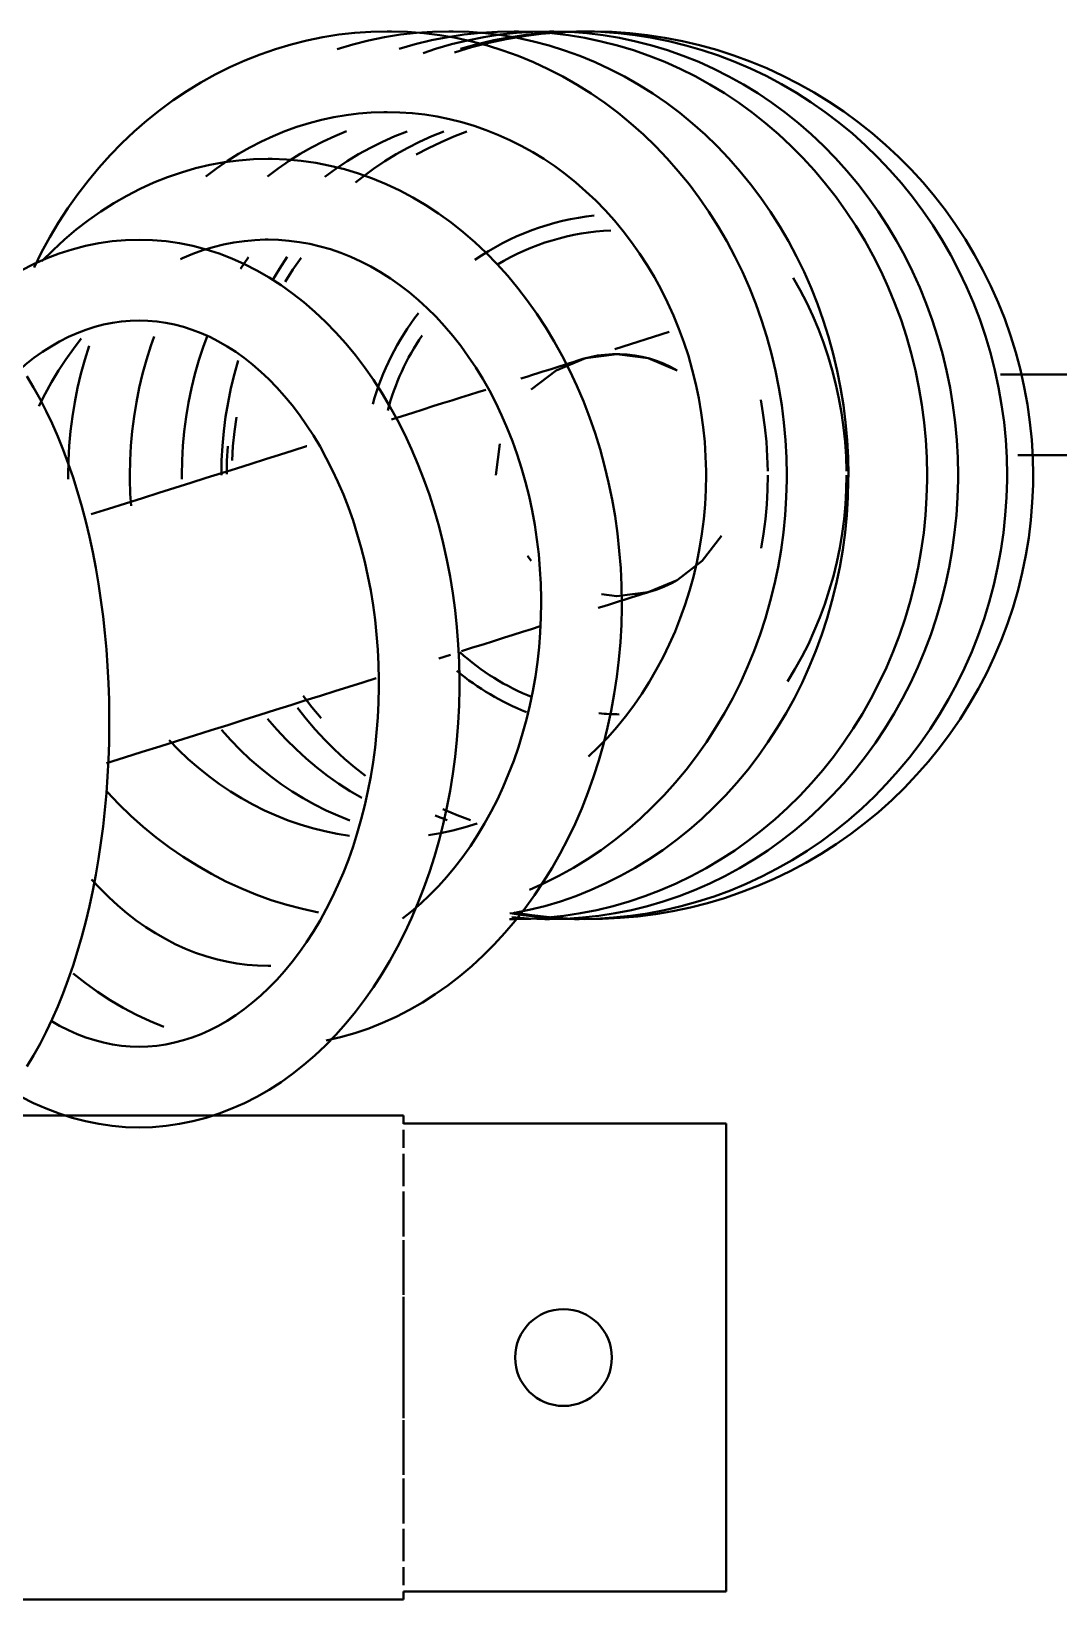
# Model space of a CAD drawing. Header units: inches. Extents: x 238 to 1312, y -3412 to 1074.
# Drawn here: x 568.216 to 570.724, y -3293.42 to -3289.594 of the extents above; entities that cross this region are included whole.
import ezdxf

# ---------------------------------------------------------------- set-up
doc = ezdxf.new("R2010")
doc.units = ezdxf.units.IN
doc.header["$MEASUREMENT"] = 0
doc.layers.add('A-GENM', color=13, linetype='Continuous', lineweight=40)

# ---------------------------------------------------------------- blocks, each defined once
blk = doc.blocks.new('Faucet - Grohe K7 - Semi Pro - Faucet - Grohe K7 - Semi Pro-830454-UNIT 7')
at = {"layer": 'A-GENM', "color": 250}
for p, q in [((-1.7011, 0.5906), (-6.2992, 0.5906)), ((-6.2992, 0.5704), (-6.2992, 0.5906)), ((-6.2992, 0.5709), (-7.0866, 0.5709)), ((-7.0866, -0.5709), (-7.0866, 0.5709)), ((-6.2992, 0.5114), (-6.2992, 0.5555)), ((-6.2992, 0.4176), (-6.2992, 0.4968)), ((-6.2992, 0.2953), (-6.2992, 0.405)), ((-6.2992, 0.1528), (-6.2992, 0.286)), ((-6.2992, 0.2854), (-6.2992, 0.1531)), ((-6.2992, -0.1479), (-6.2992, 0.1479)), ((-6.2992, 0.1478), (-6.2992, -0.1478)), ((-6.2992, -0.286), (-6.2992, -0.1528)), ((-6.2992, -0.1531), (-6.2992, -0.2854)), ((-6.2992, -0.405), (-6.2992, -0.2953)), ((-6.2992, -0.4968), (-6.2992, -0.4176)), ((-6.2992, -0.5555), (-6.2992, -0.5114)), ((-7.0866, -0.5709), (-6.2992, -0.5709)), ((-6.2992, -0.5906), (-6.2992, -0.5704)), ((-6.2992, -0.5906), (-5.2818, -0.5906)), ((-5.9752, -0.9553), (-5.9683, -0.9553)), ((-6.5579, -1.0697), (-6.5689, -1.0696)), ((-6.4057, -1.3105), (-6.3758, -1.3221)), ((-6.385, -1.7055), (-6.4133, -1.7144)), ((-6.6013, -1.9558), (-6.6107, -1.9435)), ((-6.5343, -2.2287), (-6.5243, -2.1523)), ((-5.7575, -2.1426), (-5.7575, -2.1523)), ((-5.4804, -2.1426), (-5.4803, -2.1523)), ((-7.7987, -2.2011), (-8.2437, -2.2011)), ((-8.2437, -2.398), (-7.756, -2.398)), ((-6.8144, -2.4599), (-6.947, -2.5018)), ((-5.9012, -2.6554), (-5.9202, -2.6843))]:
    blk.add_line(p, q, dxfattribs=at)
at = {"layer": 'A-GENM', "color": 250, "flags": 128}
for points in [[(-5.3793, -0.7097), (-5.3958, -0.7369), (-5.4116, -0.7653), (-5.4267, -0.7947), (-5.4411, -0.8251), (-5.4549, -0.8565), (-5.468, -0.8889), (-5.4804, -0.9223), (-5.4921, -0.9564), (-5.5032, -0.9915), (-5.5135, -1.0273), (-5.5231, -1.0638), (-5.532, -1.101), (-5.5402, -1.1389), (-5.5476, -1.1773), (-5.5543, -1.2163), (-5.5602, -1.2558), (-5.5654, -1.2956), (-5.5699, -1.3359), (-5.5736, -1.3764), (-5.5765, -1.4172), (-5.5786, -1.4582), (-5.58, -1.4993), (-5.5806, -1.5405), (-5.5806, -1.5517)], [(-5.6535, -0.5613), (-5.6865, -0.5622), (-5.7194, -0.5651), (-5.7521, -0.5698), (-5.7847, -0.5764), (-5.8169, -0.5848), (-5.8487, -0.5951), (-5.8801, -0.6071), (-5.9109, -0.6208), (-5.9412, -0.6363), (-5.9709, -0.6533), (-5.9999, -0.672), (-6.0282, -0.6922), (-6.0558, -0.7138), (-6.0826, -0.737), (-6.1086, -0.7615), (-6.1337, -0.7873), (-6.158, -0.8145), (-6.1815, -0.8429), (-6.204, -0.8725), (-6.2255, -0.9032), (-6.2461, -0.935), (-6.2658, -0.9678), (-6.2844, -1.0017), (-6.3021, -1.0364), (-6.3187, -1.0721), (-6.3342, -1.1085), (-6.3488, -1.1458), (-6.3622, -1.1838), (-6.3745, -1.2224), (-6.3857, -1.2616), (-6.3959, -1.3014), (-6.4048, -1.3417), (-6.4127, -1.3824), (-6.4194, -1.4235), (-6.425, -1.465), (-6.4294, -1.5066), (-6.4326, -1.5485), (-6.4347, -1.5905), (-6.4356, -1.6326), (-6.4356, -1.644)], [(-5.6535, -0.5613), (-5.6205, -0.5622), (-5.5875, -0.5651), (-5.5548, -0.5698), (-5.5223, -0.5764), (-5.4901, -0.5848), (-5.4582, -0.5951), (-5.4269, -0.6071), (-5.396, -0.6208), (-5.3657, -0.6363), (-5.336, -0.6533)], [(-5.6535, -0.7581), (-5.6751, -0.7587), (-5.6968, -0.7606), (-5.7185, -0.7638), (-5.7401, -0.7681), (-5.7617, -0.7738), (-5.7833, -0.7807), (-5.8048, -0.789), (-5.8262, -0.7985), (-5.8474, -0.8093), (-5.8685, -0.8215), (-5.8895, -0.8349), (-5.9102, -0.8497), (-5.9306, -0.8658), (-5.9507, -0.8831), (-5.9705, -0.9017), (-5.9898, -0.9216), (-6.0087, -0.9428), (-6.0271, -0.9651), (-6.045, -0.9886), (-6.0623, -1.0133), (-6.079, -1.039), (-6.0951, -1.0658), (-6.1104, -1.0937), (-6.1251, -1.1225), (-6.1389, -1.1523), (-6.152, -1.1829), (-6.1642, -1.2143), (-6.1756, -1.2465), (-6.1861, -1.2794), (-6.1957, -1.313), (-6.2044, -1.3471), (-6.2121, -1.3818), (-6.2189, -1.4169), (-6.2247, -1.4525), (-6.2295, -1.4884), (-6.2333, -1.5245), (-6.2361, -1.5609), (-6.2379, -1.5975), (-6.2387, -1.6341), (-6.2388, -1.644)], [(-5.6535, -0.7581), (-5.6318, -0.7587), (-5.6101, -0.7606), (-5.5885, -0.7638), (-5.5668, -0.7681), (-5.5452, -0.7738), (-5.5236, -0.7807), (-5.5022, -0.789), (-5.4808, -0.7985), (-5.4595, -0.8093), (-5.4384, -0.8215)], [(-6.1102, -0.773), (-6.1451, -0.7812), (-6.1797, -0.7912), (-6.2139, -0.8029), (-6.2475, -0.8163), (-6.2807, -0.8314), (-6.3132, -0.8481), (-6.3451, -0.8664), (-6.3763, -0.8863), (-6.4068, -0.9077), (-6.4364, -0.9306), (-6.4653, -0.9549), (-6.4932, -0.9806), (-6.5203, -1.0076), (-6.5464, -1.0359), (-6.5715, -1.0654), (-6.5956, -1.0961), (-6.6187, -1.1279), (-6.6407, -1.1608), (-6.6616, -1.1947), (-6.6814, -1.2296), (-6.7, -1.2654), (-6.7175, -1.302), (-6.7338, -1.3394), (-6.7489, -1.3776), (-6.7628, -1.4165), (-6.7755, -1.456), (-6.7869, -1.496), (-6.797, -1.5366), (-6.8058, -1.5776), (-6.8134, -1.619), (-6.8197, -1.6607), (-6.8246, -1.7027), (-6.8283, -1.7449), (-6.8306, -1.7872), (-6.8316, -1.8296), (-6.8317, -1.8411)], [(-5.4923, -0.937), (-5.5218, -0.9137), (-5.552, -0.8919), (-5.583, -0.8716), (-5.6147, -0.8529), (-5.6471, -0.8357), (-5.6801, -0.8202), (-5.7136, -0.8063)], [(-5.9683, -0.9553), (-5.9428, -0.9559), (-5.9173, -0.9579), (-5.8918, -0.9612), (-5.8665, -0.9658), (-5.8412, -0.9717), (-5.8161, -0.9789), (-5.7911, -0.9875), (-5.7663, -0.9973), (-5.7418, -1.0085), (-5.7175, -1.021), (-5.6935, -1.0348), (-5.6699, -1.0498), (-5.6466, -1.0662), (-5.6238, -1.0838), (-5.6015, -1.1026), (-5.5796, -1.1227), (-5.5583, -1.144), (-5.5376, -1.1664)], [(-6.5691, -1.0854), (-6.6119, -1.0788), (-6.6549, -1.0741), (-6.6981, -1.071), (-6.7414, -1.0697), (-6.7847, -1.0701), (-6.828, -1.0722), (-6.8711, -1.0761), (-6.9141, -1.0816), (-6.9567, -1.0889), (-6.9991, -1.0979), (-7.0411, -1.1086), (-7.0826, -1.1209), (-7.1235, -1.1349), (-7.1639, -1.1506), (-7.2037, -1.1678), (-7.2427, -1.1866), (-7.2809, -1.207), (-7.3183, -1.2288), (-7.3548, -1.2522), (-7.3903, -1.2769), (-7.4248, -1.3031), (-7.4582, -1.3307), (-7.4905, -1.3595), (-7.5216, -1.3896), (-7.5515, -1.421), (-7.5801, -1.4535), (-7.6074, -1.4871), (-7.6333, -1.5218), (-7.6578, -1.5575), (-7.6808, -1.5942), (-7.7024, -1.6317), (-7.7225, -1.6701), (-7.741, -1.7092), (-7.7579, -1.7491), (-7.7732, -1.7896), (-7.7869, -1.8307), (-7.799, -1.8723), (-7.8093, -1.9143), (-7.818, -1.9568), (-7.825, -1.9995), (-7.8302, -2.0425), (-7.8337, -2.0856), (-7.8355, -2.1289), (-7.8358, -2.1523)], [(-6.5691, -1.0854), (-6.6119, -1.0788), (-6.6549, -1.0741), (-6.6981, -1.071), (-6.7414, -1.0697), (-6.7847, -1.0701), (-6.828, -1.0722), (-6.8711, -1.0761), (-6.9141, -1.0816), (-6.9567, -1.0889), (-6.9991, -1.0979), (-7.0411, -1.1086), (-7.0826, -1.1209), (-7.1235, -1.1349), (-7.1639, -1.1506), (-7.2037, -1.1678), (-7.2427, -1.1866), (-7.2809, -1.207), (-7.3183, -1.2288), (-7.3548, -1.2522), (-7.3903, -1.2769), (-7.4248, -1.3031), (-7.4582, -1.3307), (-7.4905, -1.3595), (-7.5216, -1.3896), (-7.5515, -1.421), (-7.5801, -1.4535), (-7.6074, -1.4871), (-7.6333, -1.5218), (-7.6578, -1.5575), (-7.6808, -1.5942), (-7.7024, -1.6317), (-7.7225, -1.6701), (-7.741, -1.7092), (-7.7579, -1.7491), (-7.7732, -1.7896), (-7.7869, -1.8307), (-7.799, -1.8723), (-7.8093, -1.9143), (-7.818, -1.9568), (-7.825, -1.9995), (-7.8302, -2.0425), (-7.8337, -2.0856), (-7.8355, -2.1289), (-7.8358, -2.1523)], [(-6.5691, -1.0854), (-6.6119, -1.0788), (-6.6549, -1.0741), (-6.6981, -1.071), (-6.7414, -1.0697), (-6.7847, -1.0701), (-6.828, -1.0722), (-6.8711, -1.0761), (-6.9141, -1.0816), (-6.9567, -1.0889), (-6.9991, -1.0979), (-7.0411, -1.1086), (-7.0826, -1.1209), (-7.1235, -1.1349), (-7.1639, -1.1506), (-7.2037, -1.1678), (-7.2427, -1.1866), (-7.2809, -1.207), (-7.3183, -1.2288), (-7.3548, -1.2522), (-7.3903, -1.2769), (-7.4248, -1.3031), (-7.4582, -1.3307), (-7.4905, -1.3595), (-7.5216, -1.3896), (-7.5515, -1.421), (-7.5801, -1.4535), (-7.6074, -1.4871), (-7.6333, -1.5218), (-7.6578, -1.5575), (-7.6808, -1.5942), (-7.7024, -1.6317), (-7.7225, -1.6701), (-7.741, -1.7092), (-7.7579, -1.7491), (-7.7732, -1.7896), (-7.7869, -1.8307), (-7.799, -1.8723), (-7.8093, -1.9143), (-7.818, -1.9568), (-7.825, -1.9995), (-7.8302, -2.0425), (-7.8337, -2.0856), (-7.8355, -2.1289), (-7.8358, -2.1523)], [(-6.5691, -1.0854), (-6.6119, -1.0788), (-6.6549, -1.0741), (-6.6981, -1.071), (-6.7414, -1.0697), (-6.7847, -1.0701), (-6.828, -1.0722), (-6.8711, -1.0761), (-6.9141, -1.0816), (-6.9567, -1.0889), (-6.9991, -1.0979), (-7.0411, -1.1086), (-7.0826, -1.1209), (-7.1235, -1.1349), (-7.1639, -1.1506), (-7.2037, -1.1678), (-7.2427, -1.1866), (-7.2809, -1.207), (-7.3183, -1.2288), (-7.3548, -1.2522), (-7.3903, -1.2769), (-7.4248, -1.3031), (-7.4582, -1.3307), (-7.4905, -1.3595), (-7.5216, -1.3896), (-7.5515, -1.421), (-7.5801, -1.4535), (-7.6074, -1.4871), (-7.6333, -1.5218), (-7.6578, -1.5575), (-7.6808, -1.5942), (-7.7024, -1.6317), (-7.7225, -1.6701), (-7.741, -1.7092), (-7.7579, -1.7491), (-7.7732, -1.7896), (-7.7869, -1.8307), (-7.799, -1.8723), (-7.8093, -1.9143), (-7.818, -1.9568), (-7.825, -1.9995), (-7.8302, -2.0425), (-7.8337, -2.0856), (-7.8355, -2.1289), (-7.8358, -2.1523)], [(-6.5691, -1.0854), (-6.6119, -1.0788), (-6.6549, -1.0741), (-6.6981, -1.071), (-6.7414, -1.0697), (-6.7847, -1.0701), (-6.828, -1.0722), (-6.8711, -1.0761), (-6.9141, -1.0816), (-6.9567, -1.0889), (-6.9991, -1.0979), (-7.0411, -1.1086), (-7.0826, -1.1209), (-7.1235, -1.1349), (-7.1639, -1.1506), (-7.2037, -1.1678), (-7.2427, -1.1866), (-7.2809, -1.207), (-7.3183, -1.2288), (-7.3548, -1.2522), (-7.3903, -1.2769), (-7.4248, -1.3031), (-7.4582, -1.3307), (-7.4905, -1.3595), (-7.5216, -1.3896), (-7.5515, -1.421), (-7.5801, -1.4535), (-7.6074, -1.4871), (-7.6333, -1.5218), (-7.6578, -1.5575), (-7.6808, -1.5942), (-7.7024, -1.6317), (-7.7225, -1.6701), (-7.741, -1.7092), (-7.7579, -1.7491), (-7.7732, -1.7896), (-7.7869, -1.8307), (-7.799, -1.8723), (-7.8093, -1.9143), (-7.818, -1.9568), (-7.825, -1.9995), (-7.8302, -2.0425), (-7.8337, -2.0856), (-7.8355, -2.1289), (-7.8358, -2.1523)], [(-6.5691, -1.0854), (-6.6119, -1.0788), (-6.6549, -1.0741), (-6.6981, -1.071), (-6.7414, -1.0697), (-6.7847, -1.0701), (-6.828, -1.0722), (-6.8711, -1.0761), (-6.9141, -1.0816), (-6.9567, -1.0889), (-6.9991, -1.0979), (-7.0411, -1.1086), (-7.0826, -1.1209), (-7.1235, -1.1349), (-7.1639, -1.1506), (-7.2037, -1.1678), (-7.2427, -1.1866), (-7.2809, -1.207), (-7.3183, -1.2288), (-7.3548, -1.2522), (-7.3903, -1.2769), (-7.4248, -1.3031), (-7.4582, -1.3307), (-7.4905, -1.3595), (-7.5216, -1.3896), (-7.5515, -1.421), (-7.5801, -1.4535), (-7.6074, -1.4871), (-7.6333, -1.5218), (-7.6578, -1.5575), (-7.6808, -1.5942), (-7.7024, -1.6317), (-7.7225, -1.6701), (-7.741, -1.7092), (-7.7579, -1.7491), (-7.7732, -1.7896), (-7.7869, -1.8307), (-7.799, -1.8723), (-7.8093, -1.9143), (-7.818, -1.9568), (-7.825, -1.9995), (-7.8302, -2.0425), (-7.8337, -2.0856), (-7.8355, -2.1289), (-7.8358, -2.1523)], [(-6.7276, -1.0696), (-6.7695, -1.0705), (-6.8114, -1.0731), (-6.8531, -1.0774), (-6.8946, -1.0835), (-6.9358, -1.0913), (-6.9767, -1.1009), (-7.0172, -1.1121), (-7.0573, -1.1249), (-7.0967, -1.1395), (-7.1356, -1.1556), (-7.1738, -1.1734), (-7.2113, -1.1927), (-7.248, -1.2136), (-7.2839, -1.2359), (-7.3189, -1.2598), (-7.3529, -1.285), (-7.3858, -1.3116), (-7.4178, -1.3396), (-7.4486, -1.3689), (-7.4782, -1.3994), (-7.5067, -1.4311), (-7.5338, -1.4639), (-7.5597, -1.4979), (-7.5843, -1.5328), (-7.6075, -1.5688), (-7.6292, -1.6057), (-7.6496, -1.6434), (-7.6684, -1.6819), (-7.6858, -1.7212), (-7.7016, -1.7612), (-7.7159, -1.8017), (-7.7286, -1.8429), (-7.7397, -1.8845), (-7.7492, -1.9265), (-7.757, -1.9689), (-7.7633, -2.0116), (-7.7678, -2.0545), (-7.7708, -2.0975), (-7.7721, -2.1406), (-7.7721, -2.1523)], [(-6.655, -1.0696), (-6.6953, -1.0705), (-6.7355, -1.0731), (-6.7755, -1.0775), (-6.8154, -1.0837), (-6.855, -1.0916), (-6.8942, -1.1012), (-6.933, -1.1125), (-6.9714, -1.1255), (-7.0093, -1.1401), (-7.0465, -1.1564), (-7.0831, -1.1743), (-7.119, -1.1937), (-7.1541, -1.2147), (-7.1883, -1.2372), (-7.2217, -1.2612), (-7.2542, -1.2865), (-7.2856, -1.3133), (-7.3161, -1.3413), (-7.3454, -1.3707), (-7.3736, -1.4012), (-7.4007, -1.433), (-7.4266, -1.4658), (-7.4512, -1.4998), (-7.4745, -1.5348), (-7.4965, -1.5707), (-7.5172, -1.6075), (-7.5365, -1.6452), (-7.5544, -1.6837), (-7.5708, -1.7228), (-7.5858, -1.7627), (-7.5993, -1.8031), (-7.6114, -1.8441), (-7.6219, -1.8856), (-7.6309, -1.9275), (-7.6383, -1.9697), (-7.6442, -2.0122), (-7.6485, -2.0549), (-7.6513, -2.0977), (-7.6525, -2.1407), (-7.6526, -2.1523)], [(-6.5689, -1.0696), (-6.6095, -1.0705), (-6.6501, -1.0731), (-6.6905, -1.0775), (-6.7307, -1.0836), (-6.7707, -1.0915), (-6.8103, -1.1011), (-6.8495, -1.1124), (-6.8883, -1.1253), (-6.9265, -1.14), (-6.9641, -1.1562), (-7.001, -1.1741), (-7.0373, -1.1935), (-7.0727, -1.2145), (-7.1074, -1.2369), (-7.1411, -1.2608), (-7.1739, -1.2862), (-7.2057, -1.3129), (-7.2365, -1.3409), (-7.2662, -1.3702), (-7.2947, -1.4008), (-7.3221, -1.4325), (-7.3483, -1.4654), (-7.3732, -1.4993), (-7.3968, -1.5343), (-7.419, -1.5703), (-7.44, -1.6071), (-7.4595, -1.6448), (-7.4776, -1.6833), (-7.4942, -1.7225), (-7.5094, -1.7623), (-7.5231, -1.8028), (-7.5353, -1.8438), (-7.5459, -1.8853), (-7.5551, -1.9272), (-7.5626, -1.9695), (-7.5686, -2.012), (-7.573, -2.0548), (-7.5758, -2.0977), (-7.577, -2.1407), (-7.5771, -2.1523)], [(-6.5586, -1.084), (-6.5908, -1.0789), (-6.6325, -1.0741), (-6.6743, -1.071), (-6.7162, -1.0697), (-6.7276, -1.0696)], [(-6.5637, -1.0741), (-6.6039, -1.071), (-6.6441, -1.0697), (-6.655, -1.0696)], [(-6.6348, -1.8411), (-6.6342, -1.8048), (-6.6325, -1.7686), (-6.6297, -1.7325), (-6.6258, -1.6965), (-6.6208, -1.6609), (-6.6146, -1.6255), (-6.6074, -1.5906), (-6.5991, -1.556), (-6.5897, -1.522), (-6.5793, -1.4885), (-6.5679, -1.4557), (-6.5555, -1.4235), (-6.5422, -1.3921), (-6.5279, -1.3614), (-6.5127, -1.3316), (-6.4967, -1.3026), (-6.4798, -1.2746), (-6.4621, -1.2475), (-6.4436, -1.2215), (-6.4244, -1.1965), (-6.4045, -1.1727), (-6.384, -1.1499), (-6.3628, -1.1283), (-6.3411, -1.1079), (-6.3189, -1.0888), (-6.2962, -1.0708)], [(-6.5666, -1.0837), (-6.6054, -1.0917), (-6.6439, -1.1013), (-6.682, -1.1127), (-6.7195, -1.1257), (-6.7566, -1.1405), (-6.7931, -1.1568), (-6.8289, -1.1748), (-6.864, -1.1943), (-6.8983, -1.2153), (-6.9318, -1.2379), (-6.9645, -1.2619), (-6.9962, -1.2873), (-7.027, -1.3141), (-7.0567, -1.3422), (-7.0853, -1.3715), (-7.1129, -1.4021), (-7.1393, -1.4339), (-7.1645, -1.4668), (-7.1885, -1.5007), (-7.2113, -1.5357), (-7.2328, -1.5716), (-7.2529, -1.6084), (-7.2717, -1.6461), (-7.2891, -1.6845), (-7.3051, -1.7236), (-7.3197, -1.7634), (-7.3329, -1.8038), (-7.3446, -1.8447), (-7.3549, -1.8861), (-7.3636, -1.9279), (-7.3709, -1.97), (-7.3766, -2.0125), (-7.3808, -2.0551), (-7.3835, -2.0979), (-7.3847, -2.1407), (-7.3848, -2.1523)], [(-5.5754, -1.3797), (-5.6037, -1.35), (-5.6332, -1.3215), (-5.6637, -1.2944), (-5.6951, -1.2686), (-5.7275, -1.2442), (-5.7608, -1.2213), (-5.7949, -1.1998), (-5.8298, -1.1799), (-5.8654, -1.1615), (-5.9017, -1.1447), (-5.9387, -1.1295), (-5.9761, -1.116), (-6.014, -1.1042), (-6.0524, -1.0941), (-6.0911, -1.0857)], [(-6.6061, -1.1405), (-6.6426, -1.1568), (-6.6784, -1.1748), (-6.7135, -1.1943), (-6.7478, -1.2153), (-6.7814, -1.2379), (-6.814, -1.2619), (-6.8457, -1.2873), (-6.8765, -1.3141), (-6.9062, -1.3422), (-6.9349, -1.3715), (-6.9624, -1.4021), (-6.9888, -1.4339), (-7.0141, -1.4668), (-7.0381, -1.5007), (-7.0608, -1.5357), (-7.0823, -1.5716), (-7.1024, -1.6084), (-7.1212, -1.6461), (-7.1386, -1.6845), (-7.1547, -1.7236), (-7.1693, -1.7634), (-7.1824, -1.8038), (-7.1941, -1.8447), (-7.2044, -1.8861), (-7.2131, -1.9279), (-7.2204, -1.97), (-7.2261, -2.0125), (-7.2304, -2.0551), (-7.2331, -2.0979), (-7.2342, -2.1407), (-7.2343, -2.1523)], [(-6.479, -1.3027), (-6.4493, -1.2934), (-6.4194, -1.2855), (-6.3892, -1.279), (-6.3599, -1.274)], [(-6.1671, -1.2726), (-6.1367, -1.2774), (-6.1065, -1.2836), (-6.0765, -1.2911), (-6.0468, -1.3), (-6.0173, -1.3102), (-5.9883, -1.3218), (-5.9596, -1.3346), (-5.9313, -1.3488), (-5.9036, -1.3642), (-5.8763, -1.3809), (-5.8497, -1.3989), (-5.8237, -1.418), (-5.7983, -1.4383), (-5.7736, -1.4598), (-5.7497, -1.4825), (-5.7265, -1.5062)], [(-6.462, -1.311), (-6.4302, -1.3228), (-6.3988, -1.3358), (-6.3949, -1.3376)], [(-6.1678, -1.3102), (-6.1387, -1.3218), (-6.1101, -1.3346), (-6.0818, -1.3488), (-6.0541, -1.3642), (-6.0268, -1.3809), (-6.0002, -1.3989), (-5.9741, -1.418), (-5.9488, -1.4383), (-5.9241, -1.4598), (-5.9002, -1.4825), (-5.877, -1.5062), (-5.8547, -1.531)], [(-6.197, -1.365), (-6.1686, -1.3818), (-6.1408, -1.3998), (-6.1137, -1.4191), (-6.0873, -1.4395), (-6.0616, -1.461), (-6.0367, -1.4837), (-6.0126, -1.5075), (-5.9895, -1.5323), (-5.9672, -1.5581)], [(-5.5739, -1.4495), (-5.6175, -1.4633), (-5.6613, -1.4771), (-5.7044, -1.4907), (-5.7469, -1.5041), (-5.7886, -1.5173), (-5.8296, -1.5302), (-5.8699, -1.5429), (-5.9095, -1.5554), (-5.9483, -1.5677), (-5.9864, -1.5797), (-6.0238, -1.5915), (-6.0604, -1.6031), (-6.0962, -1.6144), (-6.1313, -1.6255), (-6.1657, -1.6363), (-6.1993, -1.6469), (-6.2322, -1.6573)], [(-6.2063, -1.4187), (-6.1802, -1.4391), (-6.1549, -1.4607), (-6.1303, -1.4833), (-6.1065, -1.5071), (-6.0836, -1.5319), (-6.0616, -1.5577), (-6.0405, -1.5845)], [(-7.0374, -2.1523), (-7.0368, -2.1164), (-7.0349, -2.0806), (-7.0317, -2.045), (-7.0272, -2.0095), (-7.0215, -1.9742), (-7.0146, -1.9393), (-7.0064, -1.9047), (-6.9969, -1.8705), (-6.9863, -1.8368), (-6.9745, -1.8037), (-6.9616, -1.7711), (-6.9475, -1.7392), (-6.9323, -1.708), (-6.916, -1.6775), (-6.8986, -1.6478), (-6.8803, -1.6189), (-6.8609, -1.5909), (-6.8406, -1.5639), (-6.8194, -1.5378), (-6.7974, -1.5128), (-6.7744, -1.4888), (-6.7507, -1.4658)], [(-6.0976, -1.5596), (-6.0754, -1.5864), (-6.0543, -1.6141)], [(-5.3793, -2.3936), (-5.3958, -2.3664), (-5.4116, -2.3381), (-5.4267, -2.3087), (-5.4411, -2.2782), (-5.4549, -2.2468), (-5.468, -2.2144), (-5.4804, -2.1811), (-5.4921, -2.1469), (-5.5032, -2.1119), (-5.5135, -2.0761), (-5.5231, -2.0395), (-5.532, -2.0023), (-5.5402, -1.9644), (-5.5476, -1.926), (-5.5543, -1.887), (-5.5602, -1.8476), (-5.5654, -1.8077), (-5.5699, -1.7674), (-5.5736, -1.7269), (-5.5765, -1.6861), (-5.5786, -1.6451), (-5.58, -1.604), (-5.5806, -1.5628), (-5.5806, -1.5517)], [(-5.6535, -2.7266), (-5.6865, -2.7257), (-5.7194, -2.7228), (-5.7521, -2.7181), (-5.7847, -2.7115), (-5.8169, -2.7031), (-5.8487, -2.6928), (-5.8801, -2.6808), (-5.9109, -2.6671), (-5.9412, -2.6516), (-5.9709, -2.6346), (-5.9999, -2.6159), (-6.0282, -2.5957), (-6.0558, -2.5741), (-6.0826, -2.5509), (-6.1086, -2.5264), (-6.1337, -2.5006), (-6.158, -2.4734), (-6.1815, -2.445), (-6.204, -2.4155), (-6.2255, -2.3847), (-6.2461, -2.3529), (-6.2658, -2.3201), (-6.2844, -2.2863), (-6.3021, -2.2515), (-6.3187, -2.2158), (-6.3342, -2.1794), (-6.3488, -2.1421), (-6.3622, -2.1041), (-6.3745, -2.0655), (-6.3857, -2.0263), (-6.3959, -1.9865), (-6.4048, -1.9462), (-6.4127, -1.9055), (-6.4194, -1.8644), (-6.425, -1.823), (-6.4294, -1.7813), (-6.4326, -1.7394), (-6.4347, -1.6974), (-6.4356, -1.6553), (-6.4356, -1.644)], [(-5.6535, -2.5298), (-5.6751, -2.5292), (-5.6968, -2.5273), (-5.7185, -2.5242), (-5.7401, -2.5198), (-5.7617, -2.5141), (-5.7833, -2.5072), (-5.8048, -2.4989), (-5.8262, -2.4894), (-5.8474, -2.4786), (-5.8685, -2.4664), (-5.8895, -2.453), (-5.9102, -2.4382), (-5.9306, -2.4222), (-5.9507, -2.4048), (-5.9705, -2.3862), (-5.9898, -2.3663), (-6.0087, -2.3451), (-6.0271, -2.3228), (-6.045, -2.2993), (-6.0623, -2.2746), (-6.079, -2.2489), (-6.0951, -2.2221), (-6.1104, -2.1942), (-6.1251, -2.1654), (-6.1389, -2.1357), (-6.152, -2.105), (-6.1642, -2.0736), (-6.1756, -2.0414), (-6.1861, -2.0085), (-6.1957, -1.9749), (-6.2044, -1.9408), (-6.2121, -1.9061), (-6.2189, -1.871), (-6.2247, -1.8354), (-6.2295, -1.7995), (-6.2333, -1.7634), (-6.2361, -1.727), (-6.2379, -1.6905), (-6.2387, -1.6538), (-6.2388, -1.644)], [(-7.3802, -2.1523), (-7.3795, -2.1166), (-7.3776, -2.0809), (-7.3743, -2.0454), (-7.3697, -2.01), (-7.3638, -1.9749), (-7.3566, -1.94), (-7.3481, -1.9056), (-7.3383, -1.8715), (-7.3274, -1.8379), (-7.3151, -1.8048), (-7.3017, -1.7723), (-7.2871, -1.7405), (-7.2714, -1.7093), (-7.2545, -1.6788), (-7.2365, -1.6491)], [(-6.4408, -1.7231), (-6.4675, -1.7316), (-6.4935, -1.7397), (-6.5186, -1.7477), (-6.543, -1.7554), (-6.5667, -1.7628), (-6.5895, -1.77), (-6.6115, -1.777), (-6.6328, -1.7837)], [(-6.7743, -1.8284), (-6.7884, -1.8328), (-6.8018, -1.837), (-6.8143, -1.841), (-6.8261, -1.8447), (-6.8371, -1.8482), (-6.8473, -1.8514), (-6.8567, -1.8544), (-6.8654, -1.8571), (-6.8732, -1.8596), (-6.8803, -1.8618), (-6.8866, -1.8638), (-6.8921, -1.8656), (-6.8968, -1.867), (-6.9007, -1.8683), (-6.9039, -1.8693), (-6.9062, -1.87), (-6.9077, -1.8705), (-6.9085, -1.8707), (-6.9085, -1.8707)], [(-6.7823, -1.8619), (-6.8195, -1.857), (-6.896, -1.8671), (-6.9672, -1.8966), (-7.0283, -1.9435), (-7.0752, -2.0047)], [(-6.8317, -1.8411), (-6.831, -1.8835), (-6.829, -1.9259), (-6.8257, -1.9681), (-6.8211, -2.0102), (-6.8152, -2.052), (-6.808, -2.0934), (-6.7995, -2.1346), (-6.7897, -2.1753), (-6.7787, -2.2155), (-6.7664, -2.2551), (-6.7528, -2.2941), (-6.738, -2.3325), (-6.722, -2.3702), (-6.7049, -2.407), (-6.6865, -2.4431), (-6.667, -2.4782), (-6.6464, -2.5124), (-6.6247, -2.5455), (-6.6019, -2.5776), (-6.5781, -2.6086), (-6.5532, -2.6385), (-6.5274, -2.6671), (-6.5006, -2.6945), (-6.4729, -2.7205), (-6.4443, -2.7452), (-6.4149, -2.7685), (-6.3846, -2.7903), (-6.3536, -2.8106), (-6.3219, -2.8293), (-6.2895, -2.8465), (-6.2565, -2.862), (-6.223, -2.8759), (-6.189, -2.888), (-6.1545, -2.8985), (-6.1197, -2.9071), (-6.0845, -2.914), (-6.0491, -2.9191), (-6.0136, -2.9223), (-5.9779, -2.9237), (-5.9683, -2.9238)], [(-5.9683, -2.7269), (-5.9938, -2.7263), (-6.0193, -2.7243), (-6.0448, -2.721), (-6.0702, -2.7164), (-6.0954, -2.7105), (-6.1206, -2.7033), (-6.1456, -2.6947), (-6.1703, -2.6848), (-6.1949, -2.6737), (-6.2192, -2.6612), (-6.2431, -2.6474), (-6.2668, -2.6324), (-6.29, -2.616), (-6.3128, -2.5984), (-6.3352, -2.5796), (-6.357, -2.5595), (-6.3783, -2.5382), (-6.399, -2.5158), (-6.4191, -2.4922), (-6.4385, -2.4675), (-6.4571, -2.4418), (-6.4751, -2.415), (-6.4922, -2.3873), (-6.5085, -2.3585), (-6.5239, -2.3289), (-6.5384, -2.2985), (-6.552, -2.2673), (-6.5647, -2.2353), (-6.5764, -2.2026), (-6.587, -2.1693), (-6.5967, -2.1354), (-6.6052, -2.101), (-6.6128, -2.0661), (-6.6192, -2.0309), (-6.6245, -1.9953), (-6.6288, -1.9595), (-6.6319, -1.9234), (-6.6339, -1.8872), (-6.6348, -1.8509), (-6.6348, -1.8411)], [(-7.1879, -2.1523), (-7.1873, -2.1164), (-7.1854, -2.0806), (-7.1822, -2.045), (-7.1777, -2.0095), (-7.172, -1.9742)], [(-5.5368, -2.0571), (-5.579, -2.0704), (-5.6206, -2.0835), (-5.6615, -2.0964), (-5.7016, -2.1091), (-5.741, -2.1215), (-5.7796, -2.1337), (-5.8175, -2.1457), (-5.8547, -2.1574), (-5.8911, -2.1689), (-5.9268, -2.1802), (-5.9617, -2.1912), (-5.9959, -2.202), (-6.0293, -2.2125), (-6.062, -2.2228), (-6.0631, -2.2232)], [(-5.6337, -2.0772), (-5.6319, -2.1068), (-5.6309, -2.1426), (-5.6308, -2.1523)], [(-7.8358, -2.1523), (-7.8349, -2.1956), (-7.8323, -2.2388), (-7.828, -2.2819), (-7.822, -2.3248), (-7.8142, -2.3674), (-7.8048, -2.4096), (-7.7936, -2.4515), (-7.7808, -2.4929), (-7.7664, -2.5337), (-7.7503, -2.5739), (-7.7327, -2.6134), (-7.7134, -2.6522), (-7.6927, -2.6902), (-7.6704, -2.7274), (-7.6467, -2.7636), (-7.6215, -2.7988), (-7.595, -2.8331), (-7.5671, -2.8662), (-7.5379, -2.8982), (-7.5074, -2.9289), (-7.4758, -2.9585), (-7.4429, -2.9867), (-7.409, -3.0137), (-7.374, -3.0392), (-7.3381, -3.0633), (-7.3012, -3.086), (-7.2634, -3.1072), (-7.2248, -3.1268), (-7.1855, -3.1449), (-7.1454, -3.1614), (-7.1048, -3.1763), (-7.0635, -3.1895), (-7.0218, -3.2011), (-6.9796, -3.211), (-6.9371, -3.2192), (-6.8943, -3.2257), (-6.8513, -3.2305), (-6.8081, -3.2336), (-6.7648, -3.2349), (-6.7215, -3.2345), (-6.6782, -3.2324), (-6.6351, -3.2285), (-6.5922, -3.2229), (-6.5495, -3.2156), (-6.5071, -3.2066), (-6.4652, -3.196), (-6.4237, -3.1836)], [(-7.8358, -2.1523), (-7.8349, -2.1956), (-7.8323, -2.2388), (-7.828, -2.2819), (-7.822, -2.3248), (-7.8142, -2.3674), (-7.8048, -2.4096), (-7.7936, -2.4515), (-7.7808, -2.4929), (-7.7664, -2.5337), (-7.7503, -2.5739), (-7.7327, -2.6134), (-7.7134, -2.6522), (-7.6927, -2.6902), (-7.6704, -2.7274), (-7.6467, -2.7636), (-7.6215, -2.7988), (-7.595, -2.8331), (-7.5671, -2.8662), (-7.5379, -2.8982), (-7.5074, -2.9289), (-7.4758, -2.9585), (-7.4429, -2.9867), (-7.409, -3.0137), (-7.374, -3.0392), (-7.3381, -3.0633), (-7.3012, -3.086), (-7.2634, -3.1072), (-7.2248, -3.1268), (-7.1855, -3.1449), (-7.1454, -3.1614), (-7.1048, -3.1763), (-7.0635, -3.1895), (-7.0218, -3.2011), (-6.9796, -3.211), (-6.9371, -3.2192), (-6.8943, -3.2257), (-6.8513, -3.2305), (-6.8081, -3.2336), (-6.7648, -3.2349), (-6.7215, -3.2345), (-6.6782, -3.2324), (-6.6351, -3.2285), (-6.5922, -3.2229), (-6.5495, -3.2156), (-6.5071, -3.2066), (-6.4652, -3.196), (-6.4237, -3.1836)], [(-7.8358, -2.1523), (-7.8349, -2.1956), (-7.8323, -2.2388), (-7.828, -2.2819), (-7.822, -2.3248), (-7.8142, -2.3674), (-7.8048, -2.4096), (-7.7936, -2.4515), (-7.7808, -2.4929), (-7.7664, -2.5337), (-7.7503, -2.5739), (-7.7327, -2.6134), (-7.7134, -2.6522), (-7.6927, -2.6902), (-7.6704, -2.7274), (-7.6467, -2.7636), (-7.6215, -2.7988), (-7.595, -2.8331), (-7.5671, -2.8662), (-7.5379, -2.8982), (-7.5074, -2.9289), (-7.4758, -2.9585), (-7.4429, -2.9867), (-7.409, -3.0137), (-7.374, -3.0392), (-7.3381, -3.0633), (-7.3012, -3.086), (-7.2634, -3.1072), (-7.2248, -3.1268), (-7.1855, -3.1449), (-7.1454, -3.1614), (-7.1048, -3.1763), (-7.0635, -3.1895), (-7.0218, -3.2011), (-6.9796, -3.211), (-6.9371, -3.2192), (-6.8943, -3.2257), (-6.8513, -3.2305), (-6.8081, -3.2336), (-6.7648, -3.2349), (-6.7215, -3.2345), (-6.6782, -3.2324), (-6.6351, -3.2285), (-6.5922, -3.2229), (-6.5495, -3.2156), (-6.5071, -3.2066), (-6.4652, -3.196), (-6.4237, -3.1836)], [(-7.8358, -2.1523), (-7.8349, -2.1956), (-7.8323, -2.2388), (-7.828, -2.2819), (-7.822, -2.3248), (-7.8142, -2.3674), (-7.8048, -2.4096), (-7.7936, -2.4515), (-7.7808, -2.4929), (-7.7664, -2.5337), (-7.7503, -2.5739), (-7.7327, -2.6134), (-7.7134, -2.6522), (-7.6927, -2.6902), (-7.6704, -2.7274), (-7.6467, -2.7636), (-7.6215, -2.7988), (-7.595, -2.8331), (-7.5671, -2.8662), (-7.5379, -2.8982), (-7.5074, -2.9289), (-7.4758, -2.9585), (-7.4429, -2.9867), (-7.409, -3.0137), (-7.374, -3.0392), (-7.3381, -3.0633), (-7.3012, -3.086), (-7.2634, -3.1072), (-7.2248, -3.1268), (-7.1855, -3.1449), (-7.1454, -3.1614), (-7.1048, -3.1763), (-7.0635, -3.1895), (-7.0218, -3.2011), (-6.9796, -3.211), (-6.9371, -3.2192), (-6.8943, -3.2257), (-6.8513, -3.2305), (-6.8081, -3.2336), (-6.7648, -3.2349), (-6.7215, -3.2345), (-6.6782, -3.2324), (-6.6351, -3.2285), (-6.5922, -3.2229), (-6.5495, -3.2156), (-6.5071, -3.2066), (-6.4652, -3.196), (-6.4237, -3.1836)], [(-7.8358, -2.1523), (-7.8349, -2.1956), (-7.8323, -2.2388), (-7.828, -2.2819), (-7.822, -2.3248), (-7.8142, -2.3674), (-7.8048, -2.4096), (-7.7936, -2.4515), (-7.7808, -2.4929), (-7.7664, -2.5337), (-7.7503, -2.5739), (-7.7327, -2.6134), (-7.7134, -2.6522), (-7.6927, -2.6902), (-7.6704, -2.7274), (-7.6467, -2.7636), (-7.6215, -2.7988), (-7.595, -2.8331), (-7.5671, -2.8662), (-7.5379, -2.8982), (-7.5074, -2.9289), (-7.4758, -2.9585), (-7.4429, -2.9867), (-7.409, -3.0137), (-7.374, -3.0392), (-7.3381, -3.0633), (-7.3012, -3.086), (-7.2634, -3.1072), (-7.2248, -3.1268), (-7.1855, -3.1449), (-7.1454, -3.1614), (-7.1048, -3.1763), (-7.0635, -3.1895), (-7.0218, -3.2011), (-6.9796, -3.211), (-6.9371, -3.2192), (-6.8943, -3.2257), (-6.8513, -3.2305), (-6.8081, -3.2336), (-6.7648, -3.2349), (-6.7215, -3.2345), (-6.6782, -3.2324), (-6.6351, -3.2285), (-6.5922, -3.2229), (-6.5495, -3.2156), (-6.5071, -3.2066), (-6.4652, -3.196), (-6.4237, -3.1836)], [(-7.8358, -2.1523), (-7.8349, -2.1956), (-7.8323, -2.2388), (-7.828, -2.2819), (-7.822, -2.3248), (-7.8142, -2.3674), (-7.8048, -2.4096), (-7.7936, -2.4515), (-7.7808, -2.4929), (-7.7664, -2.5337), (-7.7503, -2.5739), (-7.7327, -2.6134), (-7.7134, -2.6522), (-7.6927, -2.6902), (-7.6704, -2.7274), (-7.6467, -2.7636), (-7.6215, -2.7988), (-7.595, -2.8331), (-7.5671, -2.8662), (-7.5379, -2.8982), (-7.5074, -2.9289), (-7.4758, -2.9585), (-7.4429, -2.9867), (-7.409, -3.0137), (-7.374, -3.0392), (-7.3381, -3.0633), (-7.3012, -3.086), (-7.2634, -3.1072), (-7.2248, -3.1268), (-7.1855, -3.1449), (-7.1454, -3.1614), (-7.1048, -3.1763), (-7.0635, -3.1895), (-7.0218, -3.2011), (-6.9796, -3.211), (-6.9371, -3.2192), (-6.8943, -3.2257), (-6.8513, -3.2305), (-6.8081, -3.2336), (-6.7648, -3.2349), (-6.7215, -3.2345), (-6.6782, -3.2324), (-6.6351, -3.2285), (-6.5922, -3.2229), (-6.5495, -3.2156), (-6.5071, -3.2066), (-6.4652, -3.196), (-6.4237, -3.1836)], [(-7.7721, -2.1523), (-7.7713, -2.1954), (-7.7688, -2.2385), (-7.7647, -2.2814), (-7.7589, -2.3242), (-7.7514, -2.3666), (-7.7424, -2.4088), (-7.7317, -2.4505), (-7.7194, -2.4918), (-7.7056, -2.5325), (-7.6902, -2.5726), (-7.6732, -2.6121), (-7.6548, -2.6508), (-7.6349, -2.6888), (-7.6135, -2.7259), (-7.5907, -2.7621), (-7.5665, -2.7974), (-7.541, -2.8316), (-7.5141, -2.8647), (-7.486, -2.8967), (-7.4567, -2.9276), (-7.4262, -2.9572), (-7.3946, -2.9855), (-7.3619, -3.0125), (-7.3281, -3.0381), (-7.2934, -3.0623), (-7.2578, -3.0851), (-7.2213, -3.1064), (-7.184, -3.1261), (-7.146, -3.1443), (-7.1073, -3.1609), (-7.068, -3.1759), (-7.0281, -3.1892), (-6.9877, -3.2008), (-6.9469, -3.2108), (-6.9058, -3.2191), (-6.8643, -3.2256), (-6.8226, -3.2305), (-6.7808, -3.2335), (-6.7389, -3.2349), (-6.7276, -3.235)], [(-7.6526, -2.1523), (-7.6518, -2.1952), (-7.6495, -2.2381), (-7.6455, -2.2809), (-7.6401, -2.3234), (-7.633, -2.3657), (-7.6244, -2.4077), (-7.6143, -2.4493), (-7.6027, -2.4904), (-7.5896, -2.531), (-7.575, -2.571), (-7.5589, -2.6104), (-7.5414, -2.6491), (-7.5225, -2.687), (-7.5022, -2.724), (-7.4806, -2.7602), (-7.4576, -2.7954), (-7.4333, -2.8297), (-7.4078, -2.8628), (-7.3811, -2.8949), (-7.3532, -2.9258), (-7.3241, -2.9555), (-7.2939, -2.9839), (-7.2628, -3.011), (-7.2306, -3.0367), (-7.1974, -3.061), (-7.1634, -3.0839), (-7.1285, -3.1053), (-7.0928, -3.1252), (-7.0564, -3.1435), (-7.0194, -3.1602), (-6.9817, -3.1753), (-6.9435, -3.1887), (-6.9047, -3.2005), (-6.8656, -3.2106), (-6.8261, -3.2189), (-6.7863, -3.2255), (-6.7463, -3.2304), (-6.7061, -3.2335), (-6.6659, -3.2349), (-6.655, -3.235)], [(-7.5771, -2.1523), (-7.5763, -2.1953), (-7.5739, -2.2382), (-7.5699, -2.281), (-7.5644, -2.3236), (-7.5572, -2.3659), (-7.5486, -2.408), (-7.5383, -2.4496), (-7.5266, -2.4907), (-7.5133, -2.5313), (-7.4985, -2.5714), (-7.4822, -2.6108), (-7.4645, -2.6495), (-7.4454, -2.6874), (-7.4248, -2.7245), (-7.4029, -2.7606), (-7.3797, -2.7959), (-7.3551, -2.8301), (-7.3293, -2.8633), (-7.3022, -2.8953), (-7.274, -2.9262), (-7.2446, -2.9559), (-7.2141, -2.9842), (-7.1826, -3.0113), (-7.1501, -3.037), (-7.1166, -3.0613), (-7.0822, -3.0842), (-7.0469, -3.1056), (-7.0109, -3.1254), (-6.9741, -3.1437), (-6.9367, -3.1604), (-6.8986, -3.1754), (-6.86, -3.1888), (-6.8209, -3.2006), (-6.7814, -3.2106), (-6.7415, -3.219), (-6.7014, -3.2256), (-6.661, -3.2304), (-6.6205, -3.2335), (-6.5798, -3.2349), (-6.5689, -3.235)], [(-7.3848, -2.1523), (-7.384, -2.1951), (-7.3817, -2.2379), (-7.3779, -2.2806), (-7.3726, -2.3231), (-7.3657, -2.3653), (-7.3574, -2.4072), (-7.3475, -2.4487), (-7.3362, -2.4898), (-7.3234, -2.5303), (-7.3092, -2.5703), (-7.2936, -2.6096), (-7.2765, -2.6482), (-7.2581, -2.6861), (-7.2383, -2.7231), (-7.2172, -2.7593), (-7.1948, -2.7945), (-7.1711, -2.8287), (-7.1462, -2.8619), (-7.1201, -2.894), (-7.0929, -2.9249), (-7.0645, -2.9546), (-7.0351, -2.983), (-7.0046, -3.0102), (-6.9731, -3.036), (-6.9407, -3.0603), (-6.9075, -3.0833), (-6.8733, -3.1048), (-6.8384, -3.1247), (-6.8028, -3.1431), (-6.7665, -3.1599), (-6.7296, -3.175), (-6.6922, -3.1885), (-6.6542, -3.2003), (-6.6158, -3.2104), (-6.5771, -3.2188), (-6.5381, -3.2255), (-6.4989, -3.2304), (-6.4595, -3.2335), (-6.42, -3.2349), (-6.4094, -3.235)], [(-7.2498, -2.6338), (-7.2669, -2.6036), (-7.283, -2.5726), (-7.2979, -2.5409), (-7.3116, -2.5086), (-7.3242, -2.4756), (-7.3355, -2.4422), (-7.3456, -2.4082), (-7.3544, -2.3739), (-7.3619, -2.3391), (-7.3682, -2.3041), (-7.3732, -2.2688), (-7.3768, -2.2333), (-7.3791, -2.1976), (-7.3802, -2.1619)], [(-7.2343, -2.1523), (-7.2335, -2.1951), (-7.2312, -2.2379), (-7.2274, -2.2806), (-7.2221, -2.3231), (-7.2152, -2.3653), (-7.2069, -2.4072), (-7.1971, -2.4487), (-7.1857, -2.4898), (-7.173, -2.5303), (-7.1587, -2.5703), (-7.1431, -2.6096), (-7.126, -2.6482), (-7.1076, -2.6861), (-7.0878, -2.7231), (-7.0667, -2.7593), (-7.0443, -2.7945), (-7.0207, -2.8287), (-6.9958, -2.8619), (-6.9697, -2.894), (-6.9424, -2.9249), (-6.914, -2.9546), (-6.8846, -2.983), (-6.8541, -3.0102), (-6.8227, -3.036), (-6.7903, -3.0603), (-6.757, -3.0833), (-6.7229, -3.1048), (-6.688, -3.1247), (-6.6523, -3.1431), (-6.616, -3.1599), (-6.5791, -3.175), (-6.5417, -3.1885), (-6.5037, -3.2003), (-6.4654, -3.2104), (-6.4267, -3.2188), (-6.3876, -3.2255), (-6.3484, -3.2304), (-6.309, -3.2335), (-6.2695, -3.2349), (-6.2589, -3.235)], [(-7.1708, -2.3364), (-7.1763, -2.3046), (-7.1811, -2.2692), (-7.1846, -2.2336), (-7.1869, -2.1978), (-7.1879, -2.162)], [(-6.2589, -3.0381), (-6.2895, -3.0374), (-6.3202, -3.0354), (-6.3507, -3.0319), (-6.3811, -3.0271), (-6.4113, -3.0209), (-6.4413, -3.0134), (-6.471, -3.0045), (-6.5004, -2.9943), (-6.5295, -2.9828), (-6.5582, -2.9699), (-6.5864, -2.9558), (-6.6142, -2.9403), (-6.6414, -2.9236), (-6.6681, -2.9057), (-6.6941, -2.8865), (-6.7195, -2.8662), (-6.7442, -2.8447), (-6.7681, -2.8221), (-6.7912, -2.7984), (-6.8136, -2.7736), (-6.835, -2.7478), (-6.8556, -2.721), (-6.8752, -2.6933), (-6.8938, -2.6647), (-6.9114, -2.6352), (-6.928, -2.6049), (-6.9435, -2.5739), (-6.9579, -2.5421), (-6.9711, -2.5097), (-6.9833, -2.4767), (-6.9942, -2.4432), (-7.0039, -2.4091), (-7.0125, -2.3746), (-7.0198, -2.3398), (-7.0258, -2.3046), (-7.0306, -2.2692), (-7.0341, -2.2336), (-7.0364, -2.1978), (-7.0374, -2.162), (-7.0374, -2.1523)], [(-5.8543, -2.1523), (-5.8549, -2.188), (-5.8569, -2.2237), (-5.8601, -2.2593), (-5.8647, -2.2947), (-5.8706, -2.3299), (-5.8777, -2.3648), (-5.8861, -2.3993), (-5.8954, -2.4323)], [(-5.8673, -2.1548), (-5.868, -2.1877), (-5.8701, -2.2231)], [(-5.7575, -2.1523), (-5.7582, -2.188), (-5.7601, -2.2237), (-5.7634, -2.2592), (-5.768, -2.2946), (-5.7739, -2.3297), (-5.7811, -2.3645), (-5.7896, -2.399), (-5.7994, -2.4331), (-5.8104, -2.4667), (-5.8192, -2.4905)], [(-5.6308, -2.1523), (-5.6315, -2.1881), (-5.6334, -2.2239), (-5.6366, -2.2596), (-5.641, -2.2951), (-5.6467, -2.3303), (-5.6537, -2.3653), (-5.6619, -2.3999), (-5.6713, -2.434), (-5.6819, -2.4677), (-5.6901, -2.4905)], [(-5.4803, -2.1523), (-5.481, -2.1881), (-5.4829, -2.2239), (-5.4861, -2.2596), (-5.4905, -2.2951), (-5.4963, -2.3303), (-5.5032, -2.3653), (-5.5114, -2.3999), (-5.5208, -2.434), (-5.5314, -2.4677)], [(-5.8806, -2.1879), (-5.8826, -2.2234), (-5.886, -2.2588), (-5.8908, -2.294)], [(-6.2693, -2.2883), (-6.2959, -2.2966), (-6.3217, -2.3048), (-6.3466, -2.3127), (-6.3708, -2.3203), (-6.3943, -2.3277), (-6.4169, -2.3348), (-6.4388, -2.3417), (-6.4598, -2.3484), (-6.4801, -2.3548), (-6.4996, -2.3609)], [(-5.4087, -2.3208), (-5.4239, -2.3506), (-5.44, -2.3796), (-5.4569, -2.4076), (-5.4746, -2.4347), (-5.4931, -2.4607), (-5.5123, -2.4857)], [(-6.9672, -2.408), (-6.896, -2.4375), (-6.8195, -2.4476), (-6.7431, -2.4375), (-6.6719, -2.408), (-6.6107, -2.3611)], [(-6.585, -2.3879), (-6.5998, -2.3925), (-6.6137, -2.3969), (-6.6269, -2.4011), (-6.6393, -2.405), (-6.6508, -2.4087), (-6.6616, -2.4121), (-6.6717, -2.4152), (-6.6809, -2.4181), (-6.6894, -2.4208), (-6.697, -2.4232), (-6.7039, -2.4254), (-6.71, -2.4273), (-6.7153, -2.429), (-6.7198, -2.4304), (-6.7235, -2.4316), (-6.7265, -2.4325), (-6.7286, -2.4332), (-6.73, -2.4336), (-6.7305, -2.4338)], [(-5.6535, -2.5298), (-5.6318, -2.5292), (-5.6101, -2.5273), (-5.5885, -2.5242), (-5.5668, -2.5198), (-5.5452, -2.5141), (-5.5236, -2.5072), (-5.5022, -2.4989), (-5.4808, -2.4894), (-5.4595, -2.4786), (-5.4384, -2.4664), (-5.4175, -2.453), (-5.3968, -2.4382), (-5.3763, -2.4222), (-5.3562, -2.4048)], [(-5.6535, -2.7266), (-5.6205, -2.7257), (-5.5875, -2.7228), (-5.5548, -2.7181), (-5.5223, -2.7115), (-5.4901, -2.7031), (-5.4582, -2.6928), (-5.4269, -2.6808), (-5.396, -2.6671), (-5.3657, -2.6516), (-5.336, -2.6346), (-5.307, -2.6159), (-5.2787, -2.5957), (-5.2511, -2.5741), (-5.2243, -2.5509)], [(-6.0103, -2.6243), (-6.0289, -2.6539), (-6.0487, -2.6828)], [(-5.9786, -2.6262), (-5.9964, -2.6559), (-6.0152, -2.6847)], [(-6.2589, -3.235), (-6.2194, -3.2341), (-6.18, -3.2314), (-6.1407, -3.227), (-6.1016, -3.2208), (-6.0628, -3.2129), (-6.0244, -3.2032), (-5.9863, -3.1919), (-5.9487, -3.1788), (-5.9117, -3.1641), (-5.8752, -3.1478), (-5.8394, -3.1298), (-5.8043, -3.1103), (-5.7699, -3.0892), (-5.7364, -3.0667), (-5.7038, -3.0427), (-5.6721, -3.0173), (-5.6413, -2.9905), (-5.6116, -2.9624), (-5.5829, -2.933), (-5.5554, -2.9024), (-5.5289, -2.8707), (-5.5037, -2.8378), (-5.4797, -2.8038), (-5.457, -2.7689), (-5.4355, -2.7329), (-5.4154, -2.6961), (-5.397, -2.6593)], [(-5.9683, -2.9238), (-5.9327, -2.9229), (-5.8971, -2.9201), (-5.8617, -2.9155), (-5.8264, -2.9091), (-5.7915, -2.901), (-5.7569, -2.891), (-5.7228, -2.8793), (-5.6891, -2.8659), (-5.656, -2.8508), (-5.6234, -2.8341), (-5.5915, -2.8158), (-5.5603, -2.7959), (-5.5299, -2.7745), (-5.5002, -2.7516), (-5.4714, -2.7273), (-5.4434, -2.7016), (-5.4164, -2.6746)], [(-5.7541, -2.6793), (-5.7597, -2.682), (-5.7844, -2.6922), (-5.8093, -2.7011), (-5.8344, -2.7087), (-5.8596, -2.7149), (-5.885, -2.7199), (-5.9104, -2.7235), (-5.9359, -2.7259), (-5.9614, -2.7269), (-5.9683, -2.7269)], [(-6.1813, -2.8661), (-6.1992, -2.8804), (-6.2258, -2.9), (-6.253, -2.9183), (-6.2809, -2.9354), (-6.3093, -2.9512), (-6.3383, -2.9658), (-6.3677, -2.9791), (-6.3976, -2.991)], [(-6.1065, -2.8801), (-6.1334, -2.8997), (-6.1611, -2.918), (-6.1893, -2.9351), (-6.2181, -2.951), (-6.2475, -2.9656), (-6.2773, -2.9789), (-6.3076, -2.9909)], [(-5.8167, -2.8812), (-5.8426, -2.9006), (-5.8691, -2.9189), (-5.8962, -2.9359), (-5.9238, -2.9517), (-5.9519, -2.9662), (-5.9805, -2.9794), (-6.0094, -2.9913), (-6.0388, -3.0019), (-6.0684, -3.0111), (-6.0984, -3.019), (-6.1285, -3.0256), (-6.1589, -3.0308), (-6.1894, -3.0346), (-6.22, -3.037), (-6.2506, -3.0381), (-6.2589, -3.0381)], [(-5.9672, -2.8812), (-5.9931, -2.9006), (-6.0196, -2.9189), (-6.0467, -2.9359), (-6.0743, -2.9517), (-6.1024, -2.9662), (-6.131, -2.9794), (-6.1599, -2.9913)], [(-6.3295, -2.9343), (-6.3596, -2.9503), (-6.3904, -2.965), (-6.4216, -2.9784), (-6.4534, -2.9905)], [(-6.7276, -3.235), (-6.6856, -3.2341), (-6.6438, -3.2315), (-6.6021, -3.2271), (-6.5605, -3.221), (-6.5193, -3.2132), (-6.4784, -3.2037), (-6.4379, -3.1925)], [(-6.655, -3.235), (-6.6147, -3.2341), (-6.5745, -3.2314), (-6.5345, -3.227), (-6.4946, -3.2209), (-6.4551, -3.213), (-6.4158, -3.2034), (-6.377, -3.1921), (-6.3471, -3.182)], [(-6.5689, -3.235), (-6.5282, -3.2341), (-6.4876, -3.2314), (-6.4472, -3.2271), (-6.407, -3.2209), (-6.367, -3.2131), (-6.3274, -3.2035), (-6.2882, -3.1922)], [(-6.4094, -3.235), (-6.3699, -3.2341), (-6.3305, -3.2314), (-6.2912, -3.227), (-6.2521, -3.2208), (-6.2133, -3.2129), (-6.1748, -3.2032), (-6.1368, -3.1919)]]:
    blk.add_lwpolyline(points, dxfattribs=at)
at = {"layer": 'A-GENM', "color": 250}
for centre, radius, start, end in [((-6.6894, 0), 0.1181, 0, 180), ((-6.6894, 0), 0.1181, 180, 360), ((-6.8316, -2.1595), 0.5906, 84.6011, 89.407), ((-6.8316, -2.1595), 0.6299, 50.3218, 68.3055), ((-6.8316, -2.1595), 0.5906, 48.0157, 68.3052), ((-6.8195, -2.1523), 0.2953, 98.8481, 120), ((-6.8316, -2.1595), 0.5906, 325.6035, 345.2352), ((-6.8316, -2.1595), 0.6299, 321.9904, 344.6807), ((-6.8195, -2.1523), 0.2953, 240, 297.0657), ((-6.8316, -2.1595), 0.5906, 272.5662, 300.9407), ((-6.8316, -2.1595), 0.6299, 276.099, 304.6749)]:
    blk.add_arc(centre, radius, start, end, dxfattribs=at)

msp = doc.modelspace()

# ---------------------------------------------------------------- block references
at = {"layer": 'A-GENM', "color": 250, "rotation": 180}
msp.add_blockref('Faucet - Grohe K7 - Semi Pro - Faucet - Grohe K7 - Semi Pro-830454-UNIT 7', (562.8259, -3292.8292), dxfattribs=at)

doc.saveas('drawing.dxf')
